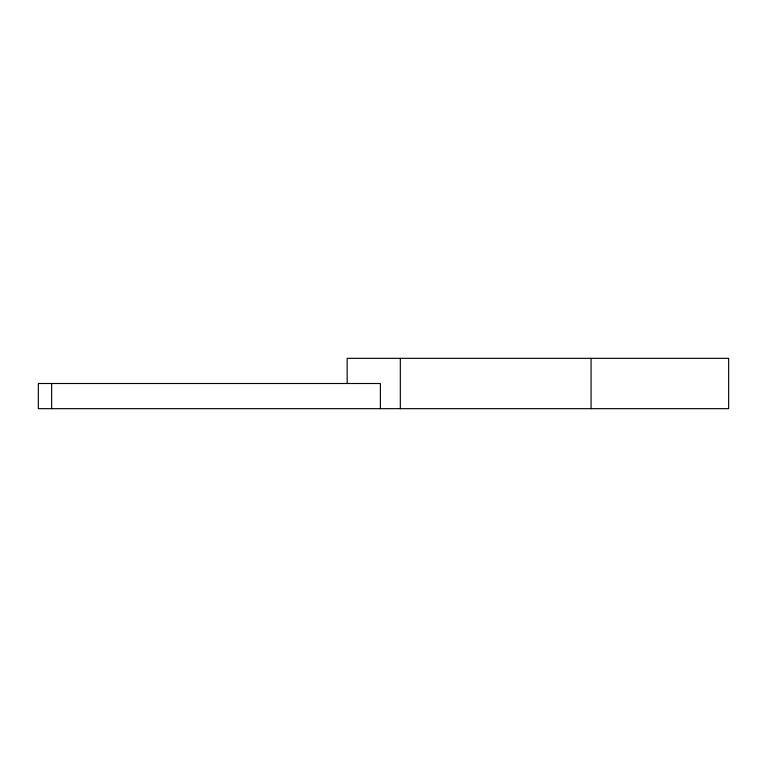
<?xml version="1.0" encoding="UTF-8"?>
<svg xmlns="http://www.w3.org/2000/svg" width="767" height="767" viewBox="0 0 767 767"><rect width="100%" height="100%" fill="white"/><g stroke="black" fill="none" stroke-linecap="round" stroke-linejoin="round"><path stroke-width="1.15" d="M591.069 358.342L591.069 408.658M400.326 358.342L400.326 408.658M380.384 408.658L380.384 383.5L38.35 383.5L38.35 408.658L728.65 408.658L728.65 358.342L347.163 358.342L347.163 383.5M51.638 383.5L51.638 408.658"/></g></svg>
